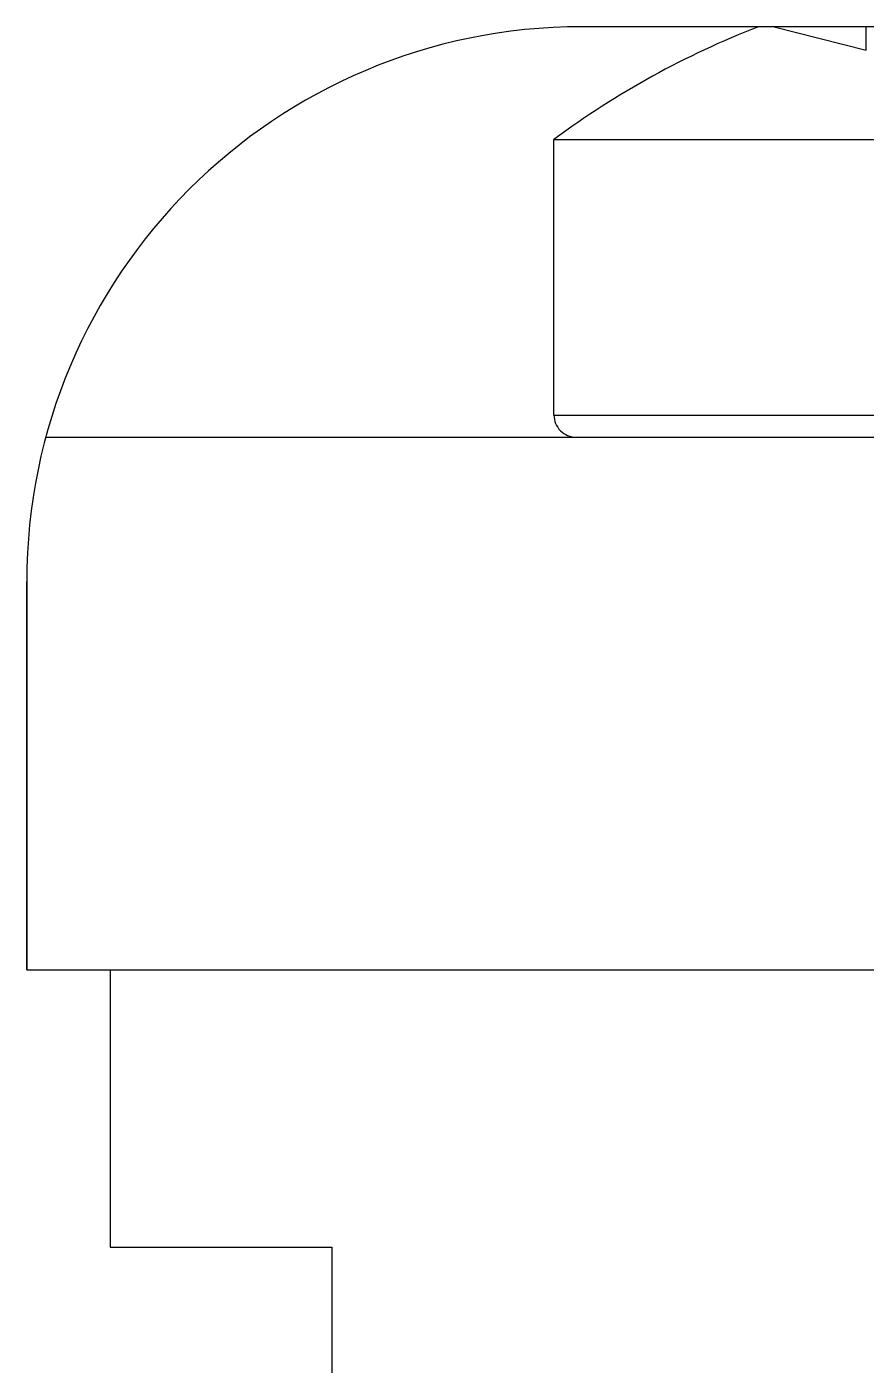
# Model space of a CAD drawing. Header units: millimetres. Extents: x -193 to 823, y -32 to 284.
# Drawn here: x 194.849 to 195.522, y 29.629 to 30.701 of the extents above; entities that cross this region are included whole.
import ezdxf

# ---------------------------------------------------------------- set-up
doc = ezdxf.new("R2010")
doc.units = ezdxf.units.MM
for name, color, linetype in [('MAIN-1', 7, 'Continuous'), ('MAIN-2', 7, 'Continuous'), ('Tag', 7, 'Continuous')]:
    doc.layers.add(name, color=color, linetype=linetype)
doc.styles.get("Standard").update_dxf_attribs({"font": 'arial.ttf'})

# ---------------------------------------------------------------- blocks, each defined once
blk = doc.blocks.new('Pressure Regulator Pneumatic')
at = {"layer": 'MAIN-1'}
for p, q in [((2.4891, 2.7113), (-2.4891, 2.7113)), ((-2.9335, 2.2668), (-2.9335, 1.9557)), ((-2.9335, 1.9557), (-2.9335, 2.2668)), ((-2.9335, 1.9557), (-2.0446, 1.9557))]:
    blk.add_line(p, q, dxfattribs=at)
blk.add_arc((-2.4891, 2.2668), 0.4445, 90, 180, dxfattribs=at)
at = {"layer": 'MAIN-2'}
for p, q in [((-2.4891, 2.7113), (-2.4891, 2.7113)), ((-2.4891, 2.7113), (-2.4891, 2.7113)), ((-2.4891, 2.7113), (-2.4891, 2.7113)), ((-2.3348, 2.7113), (-2.2611, 2.6924)), ((-2.3348, 2.7113), (-2.2611, 2.6924)), ((-2.2611, 2.6924), (-2.2611, 2.7113)), ((-2.5113, 2.621), (-2.089, 2.621)), ((-2.5113, 2.621), (-2.089, 2.621)), ((-2.5113, 2.621), (-2.089, 2.621)), ((-2.5113, 2.621), (-2.089, 2.621)), ((-2.5113, 2.4002), (-2.5113, 2.621)), ((-2.5113, 2.4002), (-2.5113, 2.621)), ((-2.5113, 2.4002), (-2.089, 2.4002)), ((-2.5113, 2.4002), (-2.089, 2.4002)), ((-2.5113, 2.4002), (-2.089, 2.4002)), ((-2.5113, 2.4002), (-2.089, 2.4002)), ((-2.9183, 2.3824), (-2.9183, 2.3824)), ((-2.9183, 2.3824), (-2.9183, 2.3824)), ((-2.9183, 2.3824), (-2.089, 2.3824)), ((-2.9335, 2.2668), (-2.9335, 2.2668)), ((-2.9335, 2.2668), (-2.9335, 2.2668)), ((-2.9335, 1.9557), (-2.9335, 1.9557)), ((-2.9335, 1.9557), (-2.9335, 1.9557)), ((-2.8669, 1.9557), (-2.8669, 1.9557)), ((-2.8669, 1.9557), (-2.8669, 1.7335)), ((-2.8669, 1.7335), (-2.8669, 1.7335)), ((-2.8669, 1.7335), (-2.6891, 1.7335)), ((-2.6891, 1.7335), (-2.6891, 1.7335)), ((-2.6891, 1.7335), (-2.6891, 1.2445))]:
    blk.add_line(p, q, dxfattribs=at)
for centre, radius, start, end in [((-2.089, 2.0488), 0.7112, 111.3154, 126.4236), ((-2.4935, 2.4002), 0.0178, 180, 270.0003), ((-2.4935, 2.4002), 0.0178, 180, 270.0003)]:
    blk.add_arc(centre, radius, start, end, dxfattribs=at)
at = {"flags": 1}
for tag, p in [('TYPE', (-0.5827, -6.9143)), ('DESCRIPTION', (-0.5928, -7.0777)), ('CONNECTIONTYPE', (-0.7404, -8.0331))]:
    blk.add_attdef(tag, p, '', height=0.1, dxfattribs=at)

msp = doc.modelspace()

# ---------------------------------------------------------------- block references
at = {"layer": 'Tag'}
msp.add_blockref('Pressure Regulator Pneumatic', (197.7829, 27.9898), dxfattribs=at)

doc.saveas('drawing.dxf')
